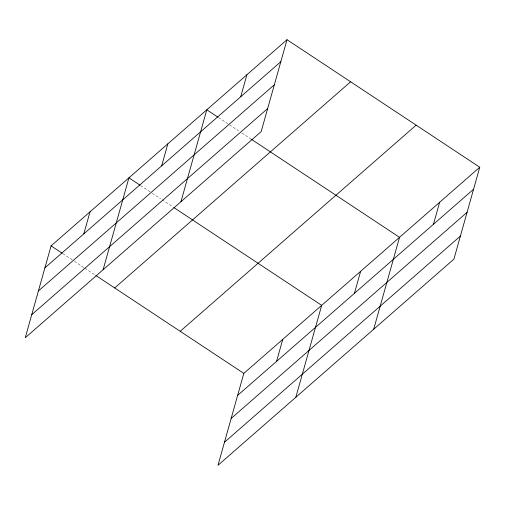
<?xml version="1.0" encoding="UTF-8"?>
<svg xmlns="http://www.w3.org/2000/svg" width="505" height="505" viewBox="0 0 505 505"><rect width="100%" height="100%" fill="white"/><g stroke="black" fill="none" stroke-linecap="round" stroke-linejoin="round"><path stroke-width="0.38" stroke-dasharray="2.52 1.89" d="M218.476 117.526L228.86 124.4M229.51 124.83L238.6 130.839M241.844 132.985L250.928 139.001M140.624 185.562L151.658 192.859M152.302 193.289L160.741 198.875M162.042 199.734L173.07 207.031M62.765 253.592L73.799 260.896M74.45 261.325L84.184 267.764M84.834 268.193L95.218 275.067"/><path stroke-width="0.76" d="M287.01 39.706L51.081 245.866L25.25 337.763L261.18 131.609L287.01 39.706L479.75 167.237L453.919 259.134L217.99 465.294L243.82 373.391L479.75 167.237M83.824 233.853L90.01 211.847M103.108 269.733L128.939 177.829L139.973 185.133M161.682 165.823L167.868 143.818M180.96 201.703L206.798 109.8L217.832 117.097M240.721 96.758L246.907 74.753M276.563 361.384L282.75 339.379M295.842 397.265L321.679 305.361L173.72 207.46M354.422 293.355L360.608 271.343M373.7 329.228L399.537 237.331L251.578 139.43M433.454 224.289L439.64 202.284M44.895 267.871L280.824 61.711M38.412 290.937L274.341 84.777M31.733 314.697L267.663 108.543M114.686 287.945L350.615 81.791M180.216 331.305L416.145 125.152M237.634 395.402L473.564 189.242M231.151 418.462L467.081 212.308M224.472 442.228L460.402 236.069M51.081 245.866L62.115 253.163M95.862 275.496L243.82 373.391"/></g></svg>
